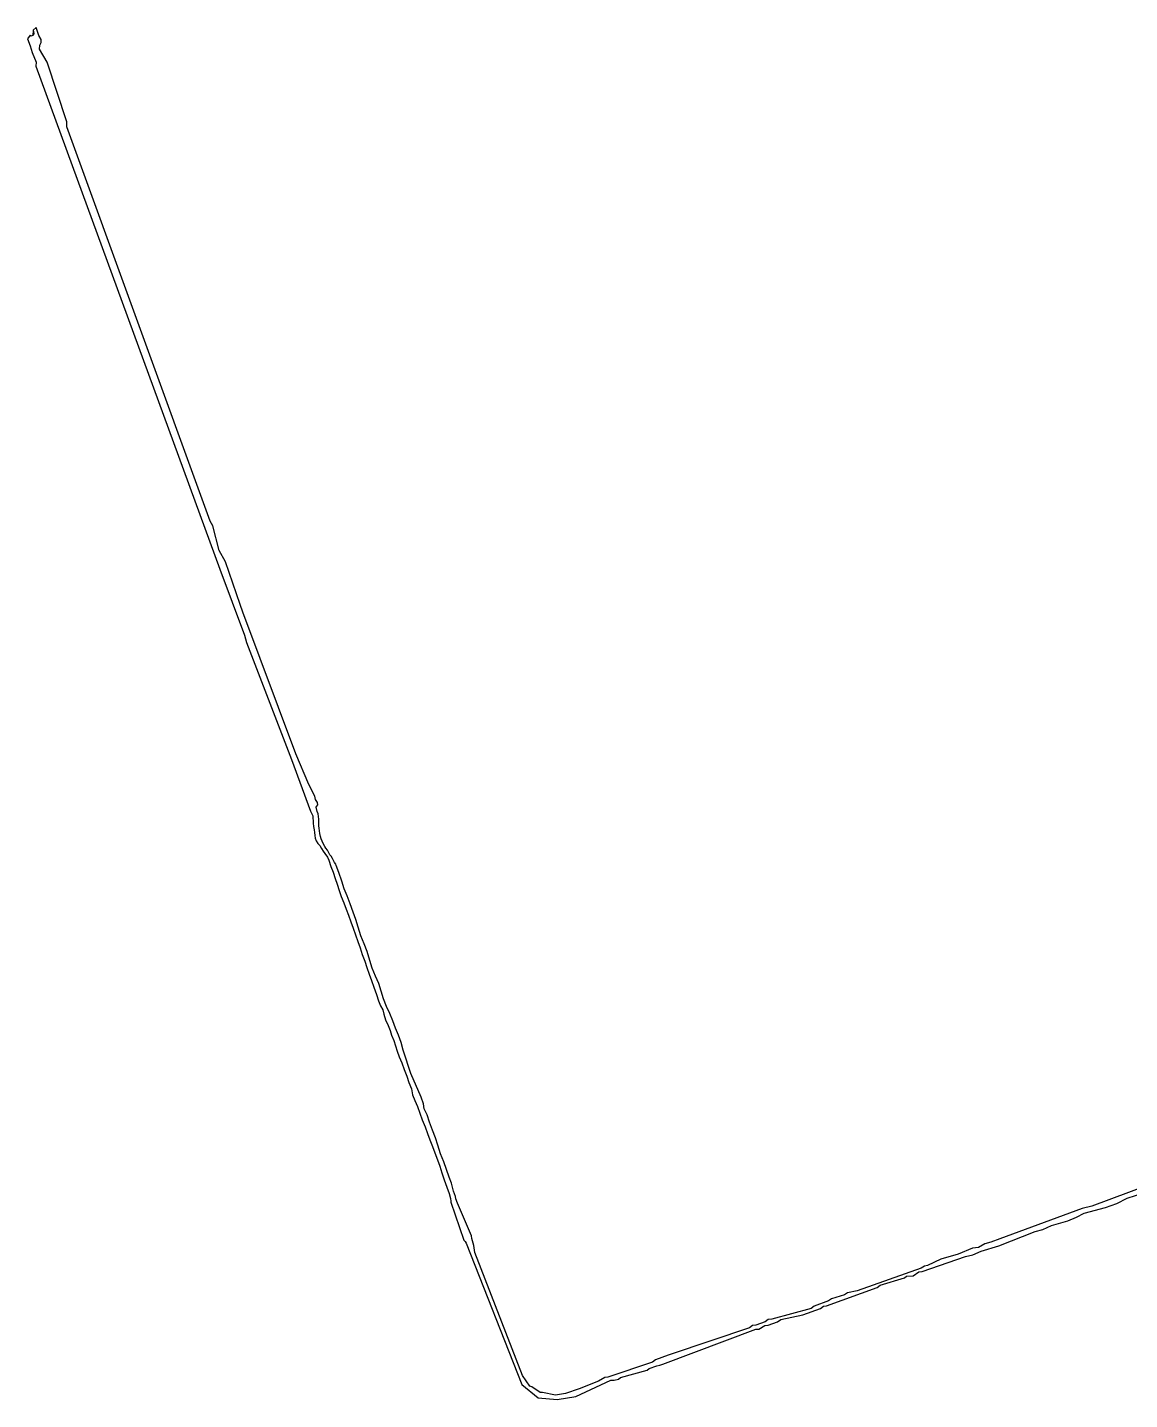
# Model space of a CAD drawing. Extents: x 708293 to 716990, y 4902010 to 4917550.
# Drawn here: x 711896 to 712553, y 4904920 to 4905739 of the extents above; entities that cross this region are included whole.
import ezdxf

# ---------------------------------------------------------------- set-up
doc = ezdxf.new("R2010")
doc.units = 0
doc.layers.add('creek', color=7, linetype='Continuous')
doc.layers.add('creek-fill', color=7, linetype='Continuous')

msp = doc.modelspace()

# ---------------------------------------------------------------- linework, layer by layer
at = {"layer": 'creek'}
for points in [[(711901.29, 4905738.5), (711899.53, 4905736.9)], [(712022.97, 4905394.1), (712014.17, 4905419.7), (712010.49, 4905426.34), (712006.57, 4905441.06), (712004.97, 4905443.86), (711919.53, 4905679.22), (711919.53, 4905682.1), (711907.77, 4905717.86), (711903.37, 4905725.54), (711903.53, 4905727.94), (711904.33, 4905729.46), (711904.17, 4905731.3), (711902.81, 4905733.78), (711901.29, 4905738.5)], [(711897.63, 4905733.85), (711896.09, 4905731.78)], [(711896.09, 4905731.78), (711897.77, 4905727.46), (711898.81, 4905723.54), (711901.29, 4905717.86), (711901.05, 4905715.38), (712010.81, 4905415.3), (712025.45, 4905375.94)], [(711899.53, 4905736.9), (711899.2, 4905733.6), (711898.26, 4905733.39), (711897.63, 4905733.85)], [(712056.09, 4905305.12), (712024.57, 4905389.62), (712022.97, 4905394.1)], [(712025.45, 4905375.94), (712026.81, 4905371.54), (712053.56, 4905301.77)], [(712079.9, 4905239.28), (712079.3, 4905240.28), (712078.61, 4905241.4), (712078.01, 4905242.61), (712077.26, 4905243.94), (712076.5, 4905244.86), (712075.77, 4905246.01), (712075, 4905247.66), (712074.13, 4905248.82), (712073.37, 4905249.81), (712072.63, 4905251.26), (712071.91, 4905252.97), (712071.33, 4905254.4), (712070.95, 4905255.72), (712070.55, 4905257.49), (712070.28, 4905259.08), (712070.05, 4905260.71), (712069.93, 4905262.19), (712069.83, 4905264.19), (712069.79, 4905266.13), (712069.65, 4905267.6), (712069.42, 4905269.26), (712068.9, 4905270.65), (712068.31, 4905273.2), (712068.66, 4905273.88), (712069.27, 4905274.65), (712069.04, 4905276.01), (712067.83, 4905277.75), (712067.48, 4905279.83), (712063.84, 4905286.77), (712056.09, 4905305.12)], [(712053.56, 4905301.77), (712064.94, 4905270.87)], [(712064.94, 4905270.87), (712066.22, 4905268.1), (712066.36, 4905266.74), (712066.46, 4905265.13), (712066.56, 4905263.69), (712066.72, 4905261.71), (712066.99, 4905259.74), (712067.18, 4905258.22), (712067.4, 4905256.43), (712067.69, 4905254.72), (712068.36, 4905253.1), (712069.36, 4905251.63), (712070.37, 4905250.28), (712071.55, 4905248.51), (712072.49, 4905246.98), (712073.51, 4905245.63), (712074.98, 4905243.46)], [(712074.98, 4905243.46), (712075.77, 4905241.54), (712077.05, 4905237.94), (712078.33, 4905234.42), (712079.69, 4905230.74), (712080.81, 4905227.38), (712081.93, 4905223.62), (712083.21, 4905219.86), (712084.73, 4905216.18), (712086.09, 4905212.34), (712087.61, 4905208.74), (712088.89, 4905204.9), (712090.33, 4905201.06), (712091.69, 4905197.14), (712093.21, 4905193.14), (712094.57, 4905189.22), (712095.77, 4905185.3), (712097.21, 4905181.46), (712098.57, 4905177.54), (712099.93, 4905173.7), (712101.29, 4905169.78), (712102.57, 4905165.86), (712104.17, 4905161.54), (712105.45, 4905157.78), (712106.73, 4905154.66), (712108.01, 4905152.42), (712108.57, 4905149.7), (712109.69, 4905146.34), (712111.21, 4905142.98), (712112.33, 4905140.02), (712113.13, 4905137.14), (712114.65, 4905133.94), (712115.61, 4905130.9), (712116.65, 4905127.7), (712117.85, 4905124.26), (712119.37, 4905120.66), (712120.81, 4905116.82), (712122.41, 4905112.82)], [(712152.65, 4905036.9), (712151.61, 4905039.54), (712151.61, 4905039.54), (712151.45, 4905040.98), (712150.17, 4905044.1), (712148.89, 4905048.82), (712147.61, 4905052.5), (712146.09, 4905056.98), (712144.41, 4905061.54), (712142.41, 4905066.42), (712140.89, 4905071.54), (712139.37, 4905075.94), (712137.69, 4905080.58), (712135.85, 4905085.38), (712134.41, 4905089.62), (712132.73, 4905093.3), (712132.33, 4905096.18), (712130.89, 4905100.26), (712128.97, 4905104.74), (712126.81, 4905109.7), (712124.81, 4905114.26), (712123.29, 4905118.58), (712121.77, 4905123.54), (712120.09, 4905128.18), (712118.89, 4905132.74), (712117.29, 4905137.3), (712115.61, 4905141.38), (712114.01, 4905145.78), (712112.17, 4905150.1), (712110.25, 4905154.34), (712108.41, 4905158.82), (712107.13, 4905163.46), (712105.69, 4905167.94), (712103.69, 4905172.42), (712101.69, 4905177.22), (712100.25, 4905181.78), (712098.65, 4905187.06), (712096.89, 4905191.7), (712094.89, 4905196.42), (712093.37, 4905201.62), (712091.85, 4905206.26), (712090.25, 4905210.66), (712088.57, 4905215.54), (712086.73, 4905220.26), (712084.97, 4905224.58), (712083.53, 4905229.14), (712081.85, 4905234.26), (712080.17, 4905238.42), (712079.9, 4905239.28)], [(712122.41, 4905112.82), (712123.61, 4905108.9), (712125.13, 4905105.22), (712125.77, 4905101.7), (712127.05, 4905098.18), (712128.65, 4905094.58), (712130.17, 4905090.74), (712131.45, 4905086.74), (712133.21, 4905082.58), (712134.65, 4905078.5), (712136.09, 4905074.66), (712137.61, 4905070.82), (712139.13, 4905066.9), (712140.57, 4905062.9), (712141.93, 4905058.98), (712143.21, 4905054.98), (712144.57, 4905050.98), (712146.17, 4905046.58), (712147.53, 4905042.66), (712148.41, 4905039.7), (712148.65, 4905038.18), (712148.57, 4905037.62), (712148.57, 4905037.62)], [(712455.53, 4905005.06), (712459.85, 4905006.18), (712464.81, 4905008.34), (712475.45, 4905011.46), (712496.97, 4905020.1), (712501.69, 4905021.3), (712506.89, 4905023.7), (712516.57, 4905026.42), (712521.77, 4905028.58), (712526.25, 4905031.06), (712539.05, 4905034.42), (712545.85, 4905036.82), (712551.85, 4905039.86), (712591.69, 4905052.74)], [(712574.57, 4905051.54), (712530.81, 4905035.22), (712525.05, 4905033.86), (712475.93, 4905015.62), (712470.65, 4905013.7)], [(712148.57, 4905037.62), (712156.25, 4905014.82)], [(712160.89, 4905017.46), (712152.65, 4905036.9)], [(712278.11, 4904946.2), (712270.57, 4904943.46), (712268.81, 4904942.18), (712242.25, 4904933.22), (712240.41, 4904932.9), (712236.73, 4904930.66), (712225.05, 4904926.18), (712216.89, 4904923.3), (712210.97, 4904922.34), (712203.29, 4904923.94), (712201.77, 4904923.94), (712196.89, 4904927.46), (712195.77, 4904927.78), (712191.29, 4904934.18), (712162.89, 4905007.54), (712162.33, 4905011.7), (712161.05, 4905015.94), (712160.89, 4905017.46)], [(712156.25, 4905014.82), (712157.05, 4905014.18), (712157.77, 4905013.06), (712190.89, 4904928.74), (712200.73, 4904920.74), (712212.01, 4904919.78), (712223.05, 4904921.7), (712244.01, 4904931.3), (712246.01, 4904931.3), (712248.57, 4904931.94), (712249.77, 4904932.9), (712265.69, 4904937.38), (712266.89, 4904938.34), (712271.37, 4904939.94)], [(712470.65, 4905013.7), (712467.13, 4905012.74), (712463.21, 4905010.5), (712459.69, 4905010.1), (712451.13, 4905006.58), (712440.81, 4905003.46), (712432.89, 4904999.78), (712430.97, 4904999.46), (712429.13, 4904998.18), (712390.89, 4904984.74), (712385.13, 4904983.46), (712383.29, 4904982.18), (712375.69, 4904979.94), (712373.85, 4904978.66), (712365.29, 4904975.46), (712363.45, 4904974.18), (712340.09, 4904967.78), (712337.93, 4904967.46), (712336.01, 4904966.18), (712330.41, 4904964.26), (712328.49, 4904963.94), (712326.65, 4904962.66), (712279.97, 4904946.92), (712278.11, 4904946.2)], [(712271.37, 4904939.94), (712273.21, 4904940.26), (712275.06, 4904940.99), (712330.57, 4904961.7), (712332.17, 4904961.7), (712335.85, 4904963.94), (712337.77, 4904964.26), (712343.45, 4904966.18), (712345.29, 4904967.46), (712358.49, 4904970.34), (712369.05, 4904974.18), (712370.81, 4904975.46), (712372.65, 4904975.78), (712402.81, 4904986.66), (712404.65, 4904987.94), (712419.13, 4904992.42), (712420.25, 4904993.38), (712424.33, 4904993.7), (712427.77, 4904995.94), (712429.69, 4904996.26), (712455.53, 4905005.06)]]:
    msp.add_lwpolyline(points, dxfattribs=at)
at = {"layer": 'creek-fill'}
for p, q in [((711901.29, 4905738.5), (711899.53, 4905736.9)), ((711897.63, 4905733.85), (711896.09, 4905731.78)), ((712053.56, 4905301.77), (712064.94, 4905270.87)), ((712148.57, 4905037.62), (712156.25, 4905014.82)), ((712160.89, 4905017.46), (712152.65, 4905036.9))]:
    msp.add_line(p, q, dxfattribs=at)
for points in [[(712022.97, 4905394.1), (712014.17, 4905419.7), (712010.49, 4905426.34), (712006.57, 4905441.06), (712004.97, 4905443.86), (711919.53, 4905679.22), (711919.53, 4905682.1), (711907.77, 4905717.86), (711903.37, 4905725.54), (711903.53, 4905727.94), (711904.33, 4905729.46), (711904.17, 4905731.3), (711902.81, 4905733.78), (711901.29, 4905738.5)], [(711896.09, 4905731.78), (711897.77, 4905727.46), (711898.81, 4905723.54), (711901.29, 4905717.86), (711901.05, 4905715.38), (712010.81, 4905415.3), (712025.45, 4905375.94)], [(712056.09, 4905305.12), (712024.57, 4905389.62), (712022.97, 4905394.1)], [(712025.45, 4905375.94), (712026.81, 4905371.54), (712053.56, 4905301.77)], [(712079.9, 4905239.28), (712079.3, 4905240.28), (712078.61, 4905241.4), (712078.01, 4905242.61), (712077.26, 4905243.94), (712076.5, 4905244.86), (712075.77, 4905246.01), (712075, 4905247.66), (712074.13, 4905248.82), (712073.37, 4905249.81), (712072.63, 4905251.26), (712071.91, 4905252.97), (712071.33, 4905254.4), (712070.95, 4905255.72), (712070.55, 4905257.49), (712070.28, 4905259.08), (712070.05, 4905260.71), (712069.93, 4905262.19), (712069.83, 4905264.19), (712069.79, 4905266.13), (712069.65, 4905267.6), (712069.42, 4905269.26), (712068.9, 4905270.65), (712068.31, 4905273.2), (712068.66, 4905273.88), (712069.27, 4905274.65), (712069.04, 4905276.01), (712067.83, 4905277.75), (712067.48, 4905279.83), (712063.84, 4905286.77), (712056.09, 4905305.12)], [(712064.94, 4905270.87), (712066.22, 4905268.1), (712066.36, 4905266.74), (712066.46, 4905265.13), (712066.56, 4905263.69), (712066.72, 4905261.71), (712066.99, 4905259.74), (712067.18, 4905258.22), (712067.4, 4905256.43), (712067.69, 4905254.72), (712068.36, 4905253.1), (712069.36, 4905251.63), (712070.37, 4905250.28), (712071.55, 4905248.51), (712072.49, 4905246.98), (712073.51, 4905245.63), (712074.98, 4905243.46)], [(712074.98, 4905243.46), (712075.77, 4905241.54), (712077.05, 4905237.94), (712078.33, 4905234.42), (712079.69, 4905230.74), (712080.81, 4905227.38), (712081.93, 4905223.62), (712083.21, 4905219.86), (712084.73, 4905216.18), (712086.09, 4905212.34), (712087.61, 4905208.74), (712088.89, 4905204.9), (712090.33, 4905201.06), (712091.69, 4905197.14), (712093.21, 4905193.14), (712094.57, 4905189.22), (712095.77, 4905185.3), (712097.21, 4905181.46), (712098.57, 4905177.54), (712099.93, 4905173.7), (712101.29, 4905169.78), (712102.57, 4905165.86), (712104.17, 4905161.54), (712105.45, 4905157.78), (712106.73, 4905154.66), (712108.01, 4905152.42), (712108.57, 4905149.7), (712109.69, 4905146.34), (712111.21, 4905142.98), (712112.33, 4905140.02), (712113.13, 4905137.14), (712114.65, 4905133.94), (712115.61, 4905130.9), (712116.65, 4905127.7), (712117.85, 4905124.26), (712119.37, 4905120.66), (712120.81, 4905116.82), (712122.41, 4905112.82)], [(712152.65, 4905036.9), (712151.61, 4905039.54), (712151.61, 4905039.54), (712151.45, 4905040.98), (712150.17, 4905044.1), (712148.89, 4905048.82), (712147.61, 4905052.5), (712146.09, 4905056.98), (712144.41, 4905061.54), (712142.41, 4905066.42), (712140.89, 4905071.54), (712139.37, 4905075.94), (712137.69, 4905080.58), (712135.85, 4905085.38), (712134.41, 4905089.62), (712132.73, 4905093.3), (712132.33, 4905096.18), (712130.89, 4905100.26), (712128.97, 4905104.74), (712126.81, 4905109.7), (712124.81, 4905114.26), (712123.29, 4905118.58), (712121.77, 4905123.54), (712120.09, 4905128.18), (712118.89, 4905132.74), (712117.29, 4905137.3), (712115.61, 4905141.38), (712114.01, 4905145.78), (712112.17, 4905150.1), (712110.25, 4905154.34), (712108.41, 4905158.82), (712107.13, 4905163.46), (712105.69, 4905167.94), (712103.69, 4905172.42), (712101.69, 4905177.22), (712100.25, 4905181.78), (712098.65, 4905187.06), (712096.89, 4905191.7), (712094.89, 4905196.42), (712093.37, 4905201.62), (712091.85, 4905206.26), (712090.25, 4905210.66), (712088.57, 4905215.54), (712086.73, 4905220.26), (712084.97, 4905224.58), (712083.53, 4905229.14), (712081.85, 4905234.26), (712080.17, 4905238.42), (712079.9, 4905239.28)], [(712122.41, 4905112.82), (712123.61, 4905108.9), (712125.13, 4905105.22), (712125.77, 4905101.7), (712127.05, 4905098.18), (712128.65, 4905094.58), (712130.17, 4905090.74), (712131.45, 4905086.74), (712133.21, 4905082.58), (712134.65, 4905078.5), (712136.09, 4905074.66), (712137.61, 4905070.82), (712139.13, 4905066.9), (712140.57, 4905062.9), (712141.93, 4905058.98), (712143.21, 4905054.98), (712144.57, 4905050.98), (712146.17, 4905046.58), (712147.53, 4905042.66), (712148.41, 4905039.7), (712148.65, 4905038.18), (712148.57, 4905037.62), (712148.57, 4905037.62)], [(712455.53, 4905005.06), (712459.85, 4905006.18), (712464.81, 4905008.34), (712475.45, 4905011.46), (712496.97, 4905020.1), (712501.69, 4905021.3), (712506.89, 4905023.7), (712516.57, 4905026.42), (712521.77, 4905028.58), (712526.25, 4905031.06), (712539.05, 4905034.42), (712545.85, 4905036.82), (712551.85, 4905039.86), (712591.69, 4905052.74)], [(712574.57, 4905051.54), (712530.81, 4905035.22), (712525.05, 4905033.86), (712475.93, 4905015.62), (712470.65, 4905013.7)], [(712278.11, 4904946.2), (712270.57, 4904943.46), (712268.81, 4904942.18), (712242.25, 4904933.22), (712240.41, 4904932.9), (712236.73, 4904930.66), (712225.05, 4904926.18), (712216.89, 4904923.3), (712210.97, 4904922.34), (712203.29, 4904923.94), (712201.77, 4904923.94), (712196.89, 4904927.46), (712195.77, 4904927.78), (712191.29, 4904934.18), (712162.89, 4905007.54), (712162.33, 4905011.7), (712161.05, 4905015.94), (712160.89, 4905017.46)], [(712156.25, 4905014.82), (712157.05, 4905014.18), (712157.77, 4905013.06), (712190.89, 4904928.74), (712200.73, 4904920.74), (712212.01, 4904919.78), (712223.05, 4904921.7), (712244.01, 4904931.3), (712246.01, 4904931.3), (712248.57, 4904931.94), (712249.77, 4904932.9), (712265.69, 4904937.38), (712266.89, 4904938.34), (712271.37, 4904939.94)], [(712470.65, 4905013.7), (712467.13, 4905012.74), (712463.21, 4905010.5), (712459.69, 4905010.1), (712451.13, 4905006.58), (712440.81, 4905003.46), (712432.89, 4904999.78), (712430.97, 4904999.46), (712429.13, 4904998.18), (712390.89, 4904984.74), (712385.13, 4904983.46), (712383.29, 4904982.18), (712375.69, 4904979.94), (712373.85, 4904978.66), (712365.29, 4904975.46), (712363.45, 4904974.18), (712340.09, 4904967.78), (712337.93, 4904967.46), (712336.01, 4904966.18), (712330.41, 4904964.26), (712328.49, 4904963.94), (712326.65, 4904962.66), (712279.97, 4904946.92), (712278.11, 4904946.2)], [(712271.37, 4904939.94), (712273.21, 4904940.26), (712275.06, 4904940.99), (712330.57, 4904961.7), (712332.17, 4904961.7), (712335.85, 4904963.94), (712337.77, 4904964.26), (712343.45, 4904966.18), (712345.29, 4904967.46), (712358.49, 4904970.34), (712369.05, 4904974.18), (712370.81, 4904975.46), (712372.65, 4904975.78), (712402.81, 4904986.66), (712404.65, 4904987.94), (712419.13, 4904992.42), (712420.25, 4904993.38), (712424.33, 4904993.7), (712427.77, 4904995.94), (712429.69, 4904996.26), (712455.53, 4905005.06)]]:
    msp.add_lwpolyline(points, dxfattribs=at)
msp.add_spline([(711899.53, 4905736.9), (711899.2, 4905733.6), (711898.26, 4905733.39), (711897.63, 4905733.85)], degree=3, dxfattribs=at)

doc.saveas('drawing.dxf')
